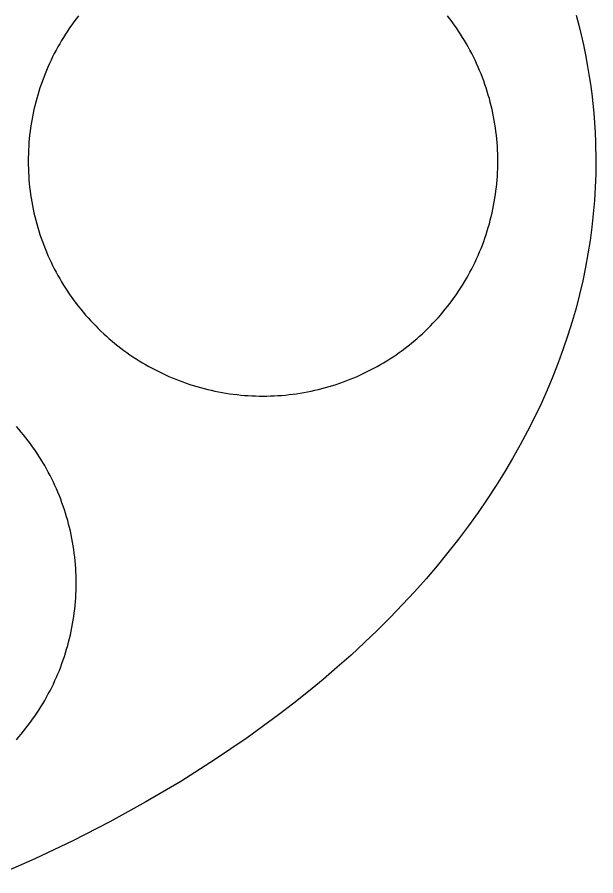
# Model space of a CAD drawing. Extents: x -180 to 180, y -105 to 115.
# Drawn here: x 102.4 to 180, y -95.8 to 19.3 of the extents above; entities that cross this region are included whole.
import ezdxf

# ---------------------------------------------------------------- set-up
doc = ezdxf.new("R2010")
doc.units = 0

msp = doc.modelspace()

# ---------------------------------------------------------------- linework, layer by layer
at = {"layer": 'CONTOURS'}
for points in [[(177.368608, 19.59189, 0), (177.71637, 18.260289, 0), (178.038463, 16.931226, 0), (178.335109, 15.60497, 0), (178.606534, 14.281788, 0), (178.852975, 12.961941, 0), (179.074675, 11.645682, 0), (179.271884, 10.33326, 0), (179.444858, 9.02492, 0), (179.593863, 7.720898, 0), (179.719167, 6.421425, 0), (179.821045, 5.126728, 0), (179.899779, 3.837026, 0), (179.955655, 2.552534, 0), (180, 0, 0), (179.979244, -1.746383, 0), (179.916464, -3.503174, 0), (179.810909, -5.269848, 0), (179.66184, -7.045855, 0), (179.468539, -8.830624, 0), (179.230308, -10.623566, 0), (178.946468, -12.424069, 0), (178.616367, -14.231502, 0), (178.239374, -16.045212, 0), (177.814886, -17.864528, 0), (177.342326, -19.688759, 0), (176.821148, -21.517195, 0), (176.250838, -23.34911, 0), (175.63091, -25.183756, 0), (174.960916, -27.020372, 0), (174.240442, -28.858178, 0), (173.46911, -30.69638, 0), (172.646582, -32.534169, 0), (171.772558, -34.370721, 0), (170.84678, -36.205201, 0), (169.869031, -38.036759, 0), (168.839138, -39.864537, 0), (167.756973, -41.687666, 0), (166.622453, -43.505268, 0), (165.435541, -45.316458, 0), (164.196247, -47.120343, 0), (162.904632, -48.916027, 0), (161.560801, -50.702609, 0), (160.164912, -52.479186, 0), (158.717173, -54.244853, 0), (157.217839, -55.998707, 0), (155.66722, -57.739844, 0), (154.065673, -59.467365, 0), (152.413607, -61.180374, 0), (150.711483, -62.877984, 0), (148.95981, -64.559311, 0), (147.159149, -66.223483, 0), (145.31011, -67.869637, 0), (143.413353, -69.496921, 0), (141.469584, -71.104499, 0), (139.479559, -72.691546, 0), (137.444082, -74.257255, 0), (133.240202, -77.321514, 0), (128.865256, -80.291185, 0), (124.327225, -83.160509, 0), (119.634711, -85.924103, 0), (114.796887, -88.57699, 0), (109.823432, -91.114631, 0), (104.72447, -93.532948, 0), (99.510503, -95.828346, 0)], [(110.59249, 19.472008, 0), (110.286665, 19.076705, 0), (109.98715, 18.6766, 0), (109.69402, 18.271793, 0), (109.40735, 17.862386, 0), (109.127212, 17.448482, 0), (108.853676, 17.030186, 0), (108.586812, 16.607602, 0), (108.326685, 16.180838, 0), (108.073363, 15.75, 0), (107.826907, 15.315197, 0), (107.587382, 14.876539, 0), (107.354846, 14.434135, 0), (107.129359, 13.988098, 0), (106.910977, 13.53854, 0), (106.699755, 13.085573, 0), (106.495746, 12.629312, 0), (106.299002, 12.169871, 0), (106.109573, 11.707367, 0), (105.927505, 11.241916, 0), (105.752845, 10.773635, 0), (105.585637, 10.302641, 0), (105.425923, 9.829054, 0), (105.273742, 9.352992, 0), (105.129134, 8.874576, 0), (104.992135, 8.393925, 0), (104.862779, 7.911162, 0), (104.741098, 7.426406, 0), (104.627124, 6.939782, 0), (104.520886, 6.45141, 0), (104.422409, 5.961414, 0), (104.331719, 5.469918, 0), (104.248838, 4.977044, 0), (104.173787, 4.482917, 0), (104.106586, 3.987662, 0), (104.047251, 3.491403, 0), (103.995797, 2.994265, 0), (103.952237, 2.496374, 0), (103.916582, 1.997853, 0), (103.888842, 1.49883, 0), (103.869022, 0.99943, 0), (103.857128, 0.499778, 0), (103.853163, 0, 0), (103.857128, -0.499778, 0), (103.869022, -0.99943, 0), (103.888842, -1.49883, 0), (103.916582, -1.997853, 0), (103.952237, -2.496374, 0), (103.995797, -2.994265, 0), (104.047251, -3.491403, 0), (104.106586, -3.987662, 0), (104.173787, -4.482917, 0), (104.248838, -4.977044, 0), (104.331719, -5.469918, 0), (104.422409, -5.961414, 0), (104.520886, -6.45141, 0), (104.627124, -6.939782, 0), (104.741098, -7.426406, 0), (104.862779, -7.911162, 0), (104.992135, -8.393925, 0), (105.129134, -8.874576, 0), (105.273742, -9.352992, 0), (105.425923, -9.829054, 0), (105.585637, -10.302641, 0), (105.752845, -10.773635, 0), (105.927505, -11.241916, 0), (106.109573, -11.707367, 0), (106.299002, -12.169871, 0), (106.495746, -12.629312, 0), (106.699755, -13.085573, 0), (106.910977, -13.53854, 0), (107.129359, -13.988098, 0), (107.354846, -14.434135, 0), (107.587382, -14.876539, 0), (107.826907, -15.315197, 0), (108.073363, -15.75, 0), (108.326685, -16.180838, 0), (108.586812, -16.607602, 0), (108.853676, -17.030186, 0), (109.127212, -17.448482, 0), (109.40735, -17.862386, 0), (109.69402, -18.271793, 0), (109.98715, -18.6766, 0), (110.286665, -19.076705, 0), (110.59249, -19.472008, 0), (110.904549, -19.862409, 0), (111.222763, -20.24781, 0), (111.547051, -20.628113, 0), (111.877333, -21.003224, 0), (112.213524, -21.373046, 0), (112.555541, -21.737489, 0), (112.903296, -22.096459, 0), (113.256704, -22.449866, 0), (113.615674, -22.797622, 0), (113.980116, -23.139639, 0), (114.349939, -23.47583, 0), (114.72505, -23.806112, 0), (115.105353, -24.1304, 0), (115.490754, -24.448614, 0), (115.881155, -24.760672, 0), (116.276458, -25.066498, 0), (116.676563, -25.366013, 0), (117.08137, -25.659142, 0), (117.490777, -25.945812, 0), (117.904681, -26.22595, 0), (118.322977, -26.499486, 0), (118.745561, -26.766351, 0), (119.172325, -27.026478, 0), (119.603163, -27.2798, 0), (120.037966, -27.526255, 0), (120.476624, -27.765781, 0), (120.919027, -27.998317, 0), (121.365064, -28.223804, 0), (121.814623, -28.442186, 0), (122.26759, -28.653408, 0), (122.723851, -28.857416, 0), (123.183291, -29.05416, 0), (123.645795, -29.24359, 0), (124.111247, -29.425658, 0), (124.579528, -29.600318, 0), (125.050522, -29.767526, 0), (125.524109, -29.92724, 0), (126.000171, -30.079421, 0), (126.478587, -30.224029, 0), (126.959238, -30.361028, 0), (127.442001, -30.490384, 0), (127.926756, -30.612064, 0), (128.413381, -30.726038, 0), (128.901753, -30.832277, 0), (129.391749, -30.930754, 0), (129.883245, -31.021444, 0), (130.376119, -31.104325, 0), (130.870245, -31.179375, 0), (131.3655, -31.246577, 0), (131.861759, -31.305912, 0), (132.358897, -31.357366, 0), (132.856789, -31.400925, 0), (133.355309, -31.43658, 0), (133.854332, -31.464321, 0), (134.353733, -31.484141, 0), (134.853385, -31.496035, 0), (135.353163, -31.5, 0), (135.852941, -31.496035, 0), (136.352593, -31.484141, 0), (136.851993, -31.464321, 0), (137.351016, -31.43658, 0), (137.849536, -31.400925, 0), (138.347428, -31.357366, 0), (138.844566, -31.305912, 0), (139.340825, -31.246577, 0), (139.83608, -31.179375, 0), (140.330207, -31.104325, 0), (140.82308, -31.021444, 0), (141.314577, -30.930754, 0), (141.804573, -30.832277, 0), (142.292945, -30.726038, 0), (142.779569, -30.612064, 0), (143.264324, -30.490384, 0), (143.747088, -30.361028, 0), (144.227738, -30.224029, 0), (144.706155, -30.079421, 0), (145.182216, -29.92724, 0), (145.655804, -29.767526, 0), (146.126797, -29.600318, 0), (146.595079, -29.425658, 0), (147.06053, -29.24359, 0), (147.523034, -29.05416, 0), (147.982475, -28.857416, 0), (148.438736, -28.653408, 0), (148.891702, -28.442186, 0), (149.341261, -28.223804, 0), (149.787298, -27.998317, 0), (150.229702, -27.765781, 0), (150.66836, -27.526255, 0), (151.103163, -27.2798, 0), (151.534001, -27.026478, 0), (151.960765, -26.766351, 0), (152.383348, -26.499486, 0), (152.801645, -26.22595, 0), (153.215548, -25.945812, 0), (153.624955, -25.659142, 0), (154.029763, -25.366013, 0), (154.429868, -25.066498, 0), (154.825171, -24.760672, 0), (155.215572, -24.448614, 0), (155.600972, -24.1304, 0), (155.981276, -23.806112, 0), (156.356386, -23.47583, 0), (156.726209, -23.139639, 0), (157.090652, -22.797622, 0), (157.449622, -22.449866, 0), (157.803029, -22.096459, 0), (158.150785, -21.737489, 0), (158.492802, -21.373046, 0), (158.828993, -21.003224, 0), (159.159274, -20.628113, 0), (159.483563, -20.24781, 0), (159.801776, -19.862409, 0), (160.113835, -19.472008, 0), (160.419661, -19.076705, 0), (160.719176, -18.6766, 0), (161.012305, -18.271793, 0), (161.298975, -17.862386, 0), (161.579113, -17.448482, 0), (161.852649, -17.030186, 0), (162.119514, -16.607602, 0), (162.37964, -16.180838, 0), (162.632963, -15.75, 0), (162.879418, -15.315197, 0), (163.118944, -14.876539, 0), (163.351479, -14.434135, 0), (163.576967, -13.988098, 0), (163.795349, -13.53854, 0), (164.006571, -13.085573, 0), (164.210579, -12.629312, 0), (164.407323, -12.169871, 0), (164.596753, -11.707367, 0), (164.77882, -11.241916, 0), (164.95348, -10.773635, 0), (165.120689, -10.302641, 0), (165.280403, -9.829054, 0), (165.432583, -9.352992, 0), (165.577191, -8.874576, 0), (165.714191, -8.393925, 0), (165.843547, -7.911162, 0), (165.965227, -7.426406, 0), (166.079201, -6.939782, 0), (166.18544, -6.45141, 0), (166.283917, -5.961414, 0), (166.374607, -5.469918, 0), (166.457488, -4.977044, 0), (166.532538, -4.482917, 0), (166.599739, -3.987662, 0), (166.659074, -3.491403, 0), (166.710528, -2.994265, 0), (166.754088, -2.496374, 0), (166.789743, -1.997853, 0), (166.817484, -1.49883, 0), (166.837304, -0.99943, 0), (166.849198, -0.499778, 0), (166.853163, 0, 0), (166.849198, 0.499778, 0), (166.837304, 0.99943, 0), (166.817484, 1.49883, 0), (166.789743, 1.997853, 0), (166.754088, 2.496374, 0), (166.710528, 2.994265, 0), (166.659074, 3.491403, 0), (166.599739, 3.987662, 0), (166.532538, 4.482917, 0), (166.457488, 4.977044, 0), (166.374607, 5.469918, 0), (166.283917, 5.961414, 0), (166.18544, 6.45141, 0), (166.079201, 6.939782, 0), (165.965227, 7.426406, 0), (165.843547, 7.911162, 0), (165.714191, 8.393925, 0), (165.577191, 8.874576, 0), (165.432583, 9.352992, 0), (165.280403, 9.829054, 0), (165.120689, 10.302641, 0), (164.95348, 10.773635, 0), (164.77882, 11.241916, 0), (164.596753, 11.707367, 0), (164.407323, 12.169871, 0), (164.210579, 12.629312, 0), (164.006571, 13.085573, 0), (163.795349, 13.53854, 0), (163.576967, 13.988098, 0), (163.351479, 14.434135, 0), (163.118944, 14.876539, 0), (162.879418, 15.315197, 0), (162.632963, 15.75, 0), (162.37964, 16.180838, 0), (162.119514, 16.607602, 0), (161.852649, 17.030186, 0), (161.579113, 17.448482, 0), (161.298975, 17.862386, 0), (161.012305, 18.271793, 0), (160.719176, 18.6766, 0), (160.419661, 19.076705, 0), (160.113835, 19.472008, 0)], [(102.26045, -77.571766, 0), (102.590732, -77.196656, 0), (102.91502, -76.816352, 0), (103.233234, -76.430952, 0), (103.545293, -76.040551, 0), (103.851118, -75.645248, 0), (104.150633, -75.245142, 0), (104.443763, -74.840335, 0), (104.730433, -74.430928, 0), (105.010571, -74.017025, 0), (105.284107, -73.598728, 0), (105.550971, -73.176145, 0), (105.811098, -72.74938, 0), (106.06442, -72.318542, 0), (106.310876, -71.88374, 0), (106.550401, -71.445081, 0), (106.782937, -71.002678, 0), (107.008424, -70.556641, 0), (107.226806, -70.107082, 0), (107.438028, -69.654115, 0), (107.642037, -69.197854, 0), (107.838781, -68.738414, 0), (108.02821, -68.27591, 0), (108.210278, -67.810458, 0), (108.384938, -67.342177, 0), (108.552146, -66.871183, 0), (108.71186, -66.397596, 0), (108.864041, -65.921534, 0), (109.008649, -65.443118, 0), (109.145648, -64.962468, 0), (109.275004, -64.479704, 0), (109.396685, -63.994949, 0), (109.510659, -63.508324, 0), (109.616897, -63.019953, 0), (109.715374, -62.529957, 0), (109.806064, -62.03846, 0), (109.888945, -61.545586, 0), (109.963996, -61.05146, 0), (110.031197, -60.556205, 0), (110.090532, -60.059946, 0), (110.141986, -59.562808, 0), (110.185546, -59.064916, 0), (110.221201, -58.566396, 0), (110.248941, -58.067373, 0), (110.268761, -57.567972, 0), (110.280655, -57.06832, 0), (110.28462, -56.568542, 0), (110.280655, -56.068765, 0), (110.268761, -55.569113, 0), (110.248941, -55.069712, 0), (110.221201, -54.570689, 0), (110.185546, -54.072169, 0), (110.141986, -53.574277, 0), (110.090532, -53.077139, 0), (110.031197, -52.58088, 0), (109.963996, -52.085625, 0), (109.888945, -51.591499, 0), (109.806064, -51.098625, 0), (109.715374, -50.607128, 0), (109.616897, -50.117132, 0), (109.510659, -49.628761, 0), (109.396685, -49.142136, 0), (109.275004, -48.657381, 0), (109.145648, -48.174617, 0), (109.008649, -47.693967, 0), (108.864041, -47.215551, 0), (108.71186, -46.739489, 0), (108.552146, -46.265902, 0), (108.384938, -45.794908, 0), (108.210278, -45.326627, 0), (108.02821, -44.861175, 0), (107.838781, -44.398671, 0), (107.642037, -43.939231, 0), (107.438028, -43.48297, 0), (107.226806, -43.030003, 0), (107.008424, -42.580444, 0), (106.782937, -42.134407, 0), (106.550401, -41.692004, 0), (106.310876, -41.253345, 0), (106.06442, -40.818542, 0), (105.811098, -40.387705, 0), (105.550971, -39.96094, 0), (105.284107, -39.538357, 0), (105.010571, -39.12006, 0), (104.730433, -38.706157, 0), (104.443763, -38.29675, 0), (104.150633, -37.891943, 0), (103.851118, -37.491837, 0), (103.545293, -37.096534, 0), (103.233234, -36.706133, 0), (102.91502, -36.320733, 0), (102.590732, -35.940429, 0), (102.26045, -35.565319, 0)]]:
    msp.add_polyline3d(points, dxfattribs=at)

doc.saveas('drawing.dxf')
